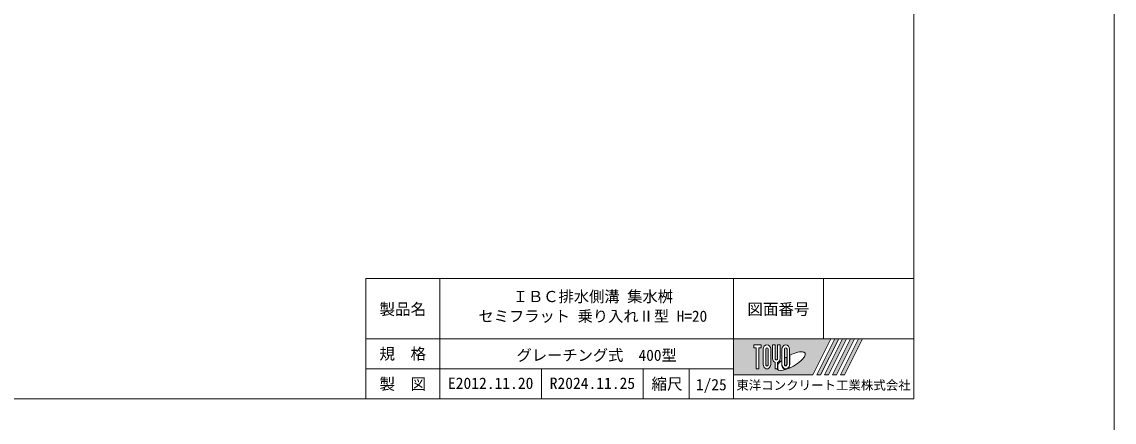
# Model space of a CAD drawing. Units: millimetres, scale not verified. Extents: x -44570 to -19804, y 69050 to 91573.
# Drawn here: x -26295 to -19804, y 75761 to 78137 of the extents above; entities that cross this region are included whole.
import ezdxf
from ezdxf.enums import TextEntityAlignment as Align

# ---------------------------------------------------------------- set-up
doc = ezdxf.new("R2010")
doc.units = ezdxf.units.MM
doc.header["$LTSCALE"] = 30
doc.layers.add('0_2', color=7, linetype='Continuous', lineweight=20)
doc.layers.add('枠', color=5, linetype='Continuous', lineweight=5)
doc.styles.add('ＭＳ ゴシック', font='')
doc.styles.get('ＭＳ ゴシック').set_extended_font_data('MS Gothic')

msp = doc.modelspace()

# ---------------------------------------------------------------- hatches: boundary and pattern name
at = {"layer": '枠'}
h = msp.add_hatch(color=7, dxfattribs=at)
h.paths.add_polyline_path([(-22067.1, 76255.37), (-22067.1, 76041.08), (-21595.67, 76041.08), (-21488.52, 76255.37)])
edge = h.paths.add_edge_path(flags=16)
edge.add_ellipse((-21724.81, 76123.46), major_axis=(83.96, 46.99), ratio=0.3471473, start_angle=-144.311216, end_angle=72.189903, ccw=False)
edge.add_ellipse((-21755.9, 76103.17), major_axis=(0, 28.57), ratio=0.8463542, start_angle=-160.703456, end_angle=-90)
edge.add_line((-21731.72, 76103.17), (-21731.72, 76157.63))
edge = h.paths.add_edge_path(flags=16)
edge.add_ellipse((-21755.9, 76193.28), major_axis=(0, 26.37), ratio=0.8463542, start_angle=-90, end_angle=90, ccw=False)
edge.add_line((-21733.58, 76193.28), (-21733.58, 76103.17))
edge.add_ellipse((-21755.9, 76103.17), major_axis=(0, 26.37), ratio=0.8463542, start_angle=90, end_angle=-90, ccw=False)
edge.add_line((-21778.22, 76103.17), (-21778.22, 76193.28))
edge = h.paths.add_edge_path(flags=16)
edge.add_line((-21748.46, 76193.28), (-21748.46, 76103.17))
edge.add_ellipse((-21755.9, 76103.17), major_axis=(0, 8.79), ratio=0.8463541, start_angle=90, end_angle=-90, ccw=False)
edge.add_line((-21763.34, 76103.17), (-21763.34, 76193.28))
edge.add_ellipse((-21755.9, 76193.28), major_axis=(0, 8.79), ratio=0.8463541, start_angle=-90, end_angle=90, ccw=False)
edge = h.paths.add_edge_path(flags=16)
edge.add_line((-21750.32, 76147.22), (-21750.32, 76103.17))
edge.add_ellipse((-21755.9, 76103.17), major_axis=(0, 6.59), ratio=0.8463541, start_angle=90, end_angle=-90, ccw=False)
edge.add_line((-21761.48, 76103.17), (-21761.48, 76140.01))
edge.add_ellipse((-21724.81, 76123.46), major_axis=(83.96, 46.99), ratio=0.3471473, start_angle=107.791742, end_angle=126.471319, ccw=False)
edge = h.paths.add_edge_path(flags=16)
edge.add_line((-21789.38, 76219.65), (-21789.38, 76138.89))
edge.add_ellipse((-21811.71, 76138.89), major_axis=(0, 26.37), ratio=0.8463542, start_angle=-163.341167, end_angle=-90, ccw=False)
edge.add_line((-21804.27, 76114.02), (-21804.27, 76076.8))
edge.add_line((-21804.27, 76076.8), (-21819.15, 76076.8))
edge.add_line((-21819.15, 76076.8), (-21819.15, 76114.02))
edge.add_ellipse((-21811.71, 76138.89), major_axis=(0, 26.37), ratio=0.8463542, start_angle=90, end_angle=163.341167, ccw=False)
edge.add_line((-21834.03, 76138.89), (-21834.03, 76219.65))
edge.add_line((-21834.03, 76219.65), (-21819.15, 76219.65))
edge.add_line((-21819.15, 76219.65), (-21819.15, 76138.89))
edge.add_ellipse((-21811.71, 76138.89), major_axis=(0, 8.79), ratio=0.8463541, start_angle=90, end_angle=-90)
edge.add_line((-21804.27, 76138.89), (-21804.27, 76219.65))
edge.add_line((-21804.27, 76219.65), (-21789.38, 76219.65))
edge = h.paths.add_edge_path(flags=16)
edge.add_line((-21780.08, 76125.92), (-21780.08, 76103.17))
edge.add_ellipse((-21755.9, 76103.17), major_axis=(0, 28.57), ratio=0.8463542, start_angle=90, end_angle=-171.54427)
edge.add_ellipse((-21724.81, 76123.46), major_axis=(83.96, 46.99), ratio=0.3471473, start_angle=-178.649536, end_angle=-148.292442, ccw=False)
edge.add_line((-21807.47, 76074.6), (-21802.41, 76074.6))
edge.add_line((-21802.41, 76074.6), (-21802.41, 76102.46))
edge.add_ellipse((-21724.81, 76123.46), major_axis=(83.96, 46.99), ratio=0.3471473, start_angle=148.219121, end_angle=165.908122, ccw=False)
edge = h.paths.add_edge_path(flags=16)
edge.add_ellipse((-21867.51, 76193.28), major_axis=(0, 26.37), ratio=0.8463542, start_angle=-90, end_angle=90, ccw=False)
edge.add_line((-21845.19, 76193.28), (-21845.19, 76103.17))
edge.add_ellipse((-21867.51, 76103.17), major_axis=(0, 26.37), ratio=0.8463542, start_angle=90, end_angle=-90, ccw=False)
edge.add_line((-21889.83, 76103.17), (-21889.83, 76193.28))
edge = h.paths.add_edge_path(flags=16)
edge.add_line((-21860.07, 76193.28), (-21860.07, 76103.17))
edge.add_ellipse((-21867.51, 76103.17), major_axis=(0, 8.79), ratio=0.8463541, start_angle=90, end_angle=-90, ccw=False)
edge.add_line((-21874.95, 76103.17), (-21874.95, 76193.28))
edge.add_ellipse((-21867.51, 76193.28), major_axis=(0, 8.79), ratio=0.8463541, start_angle=-90, end_angle=90, ccw=False)
h.paths.add_polyline_path([(-21900.99, 76219.65), (-21900.99, 76202.07), (-21915.87, 76202.07), (-21915.87, 76076.8), (-21930.75, 76076.8), (-21930.75, 76202.07), (-21945.63, 76202.07), (-21945.63, 76219.65)], flags=16)
for points in [[(-21572.1, 76041.08), (-21548.52, 76041.08), (-21441.38, 76255.37), (-21464.95, 76255.37)], [(-21394.24, 76255.37), (-21417.81, 76255.37), (-21524.95, 76041.08), (-21501.38, 76041.08)], [(-21347.1, 76255.37), (-21370.67, 76255.37), (-21477.81, 76041.08), (-21454.24, 76041.08)], [(-21299.95, 76255.37), (-21323.52, 76255.37), (-21430.67, 76041.08), (-21407.1, 76041.08)]]:
    msp.add_hatch(color=7, dxfattribs=at).paths.add_polyline_path(points)

# ---------------------------------------------------------------- linework, layer by layer
at = {"layer": '枠', "lineweight": 20}
for p, q in [((-19804.39, 69049.66), (-19804.39, 91572.96)), ((-20995.67, 75898.23), (-20995.67, 82791.08)), ((-20995.67, 76612.51), (-24251.57, 76612.51)), ((-24251.57, 75898.23), (-24251.57, 76612.51)), ((-23811.53, 75898.23), (-23811.53, 76612.51)), ((-22067.1, 75898.23), (-22067.1, 76612.51)), ((-21531.38, 76255.37), (-21531.38, 76612.51)), ((-20995.67, 76255.37), (-24251.57, 76255.37)), ((-22067.1, 76255.37), (-24251.57, 76255.37)), ((-22067.1, 76076.8), (-24251.57, 76076.8)), ((-23207.04, 75898.23), (-23207.04, 76076.8)), ((-22602.55, 75898.23), (-22602.55, 76076.8)), ((-22329.35, 75898.23), (-22329.35, 76076.8)), ((-30995.67, 75898.23), (-20995.67, 75898.23))]:
    msp.add_line(p, q, dxfattribs=at)
at = {"layer": '枠'}
for p, q in [((-22067.1, 76255.37), (-22067.1, 76041.08)), ((-22067.1, 76255.37), (-21488.52, 76255.37)), ((-21945.63, 76219.65), (-21945.63, 76202.07)), ((-21945.63, 76219.65), (-21900.99, 76219.65)), ((-21900.99, 76219.65), (-21900.99, 76202.07)), ((-21834.03, 76138.89), (-21834.03, 76219.65)), ((-21834.03, 76219.65), (-21819.15, 76219.65)), ((-21819.15, 76219.65), (-21819.15, 76138.89)), ((-21804.27, 76138.89), (-21804.27, 76219.65)), ((-21804.27, 76219.65), (-21789.38, 76219.65)), ((-21789.38, 76219.65), (-21789.38, 76138.89)), ((-21488.52, 76255.37), (-21595.67, 76041.08)), ((-21464.95, 76255.37), (-21572.1, 76041.08)), ((-21441.38, 76255.37), (-21548.52, 76041.08)), ((-21417.81, 76255.37), (-21524.95, 76041.08)), ((-21394.24, 76255.37), (-21501.38, 76041.08)), ((-21370.67, 76255.37), (-21477.81, 76041.08)), ((-21464.95, 76255.37), (-21441.38, 76255.37)), ((-21347.1, 76255.37), (-21454.24, 76041.08)), ((-21323.52, 76255.37), (-21430.67, 76041.08)), ((-21417.81, 76255.37), (-21394.24, 76255.37)), ((-21299.95, 76255.37), (-21407.1, 76041.08)), ((-21370.67, 76255.37), (-21347.1, 76255.37)), ((-21323.52, 76255.37), (-21299.95, 76255.37)), ((-21930.75, 76202.07), (-21945.63, 76202.07)), ((-21930.75, 76202.07), (-21930.75, 76076.8)), ((-21915.87, 76202.07), (-21915.87, 76076.8)), ((-21900.99, 76202.07), (-21915.87, 76202.07)), ((-21889.83, 76193.28), (-21889.83, 76103.17)), ((-21874.95, 76103.17), (-21874.95, 76193.28)), ((-21860.07, 76193.28), (-21860.07, 76103.17)), ((-21845.19, 76103.17), (-21845.19, 76193.28)), ((-21778.22, 76193.28), (-21778.22, 76103.17)), ((-21763.34, 76103.17), (-21763.34, 76193.28)), ((-21761.48, 76103.17), (-21761.48, 76140.01)), ((-21750.32, 76147.22), (-21750.32, 76103.17)), ((-21748.46, 76193.28), (-21748.46, 76103.17)), ((-21733.58, 76103.17), (-21733.58, 76193.28)), ((-21731.72, 76103.17), (-21731.72, 76157.63)), ((-21915.87, 76076.8), (-21930.75, 76076.8)), ((-21819.15, 76114.02), (-21819.15, 76076.8)), ((-21804.27, 76076.8), (-21819.15, 76076.8)), ((-21807.47, 76074.6), (-21802.41, 76074.6)), ((-21804.27, 76114.02), (-21804.27, 76076.8)), ((-21802.41, 76102.46), (-21802.41, 76074.6)), ((-21780.08, 76125.92), (-21780.08, 76103.17)), ((-22067.1, 76041.08), (-21595.67, 76041.08)), ((-21572.1, 76041.08), (-21548.52, 76041.08)), ((-21524.95, 76041.08), (-21501.38, 76041.08)), ((-21477.81, 76041.08), (-21454.24, 76041.08)), ((-21430.67, 76041.08), (-21407.1, 76041.08))]:
    msp.add_line(p, q, dxfattribs=at)
for centre, major_axis, ratio, start_param, end_param in [((-21867.51, 76193.28), (0, 26.37), 0.846354, 4.712389, 7.8539816), ((-21755.9, 76193.28), (0, 26.37), 0.846354, 4.712389, 7.8539816), ((-21867.51, 76193.28), (0, 8.79), 0.846354, 4.712389, 7.8539816), ((-21811.71, 76138.89), (0, 26.37), 0.846354, 1.5707963, 2.8017557), ((-21811.71, 76138.89), (0, 8.79), 0.846354, 1.5707963, 4.712389), ((-21811.71, 76138.89), (0, 26.37), 0.846354, 3.4814296, 4.712389), ((-21755.9, 76193.28), (0, 8.79), 0.846354, 4.712389, 7.8539816), ((-21724.81, 76123.46), (83.96, 46.99), 0.347147, 1.6817405, 1.8219833), ((-21724.81, 76123.46), (83.96, 46.99), 0.347147, 4.2621853, 7.7429163), ((-21867.51, 76103.17), (0, 26.37), 0.846354, 1.5707963, 4.712389), ((-21867.51, 76103.17), (0, 8.79), 0.846354, 1.5707963, 4.712389), ((-21724.81, 76123.46), (83.96, 46.99), 0.347147, 3.2093975, 4.2004451), ((-21724.81, 76123.46), (83.96, 46.99), 0.347147, 2.0815197, 2.5155126), ((-21755.9, 76103.17), (0, 28.57), 0.846354, 1.5707963, 3.3154679), ((-21755.9, 76103.17), (0, 26.37), 0.846354, 1.5707963, 4.712389), ((-21755.9, 76103.17), (0, 8.79), 0.846354, 1.5707963, 4.712389), ((-21755.9, 76103.17), (0, 6.59), 0.846354, 1.5707963, 4.712389), ((-21755.9, 76103.17), (0, 28.57), 0.846354, 3.5338438, 4.712389)]:
    msp.add_ellipse(centre, major_axis=major_axis, ratio=ratio, start_param=start_param, end_param=end_param, dxfattribs=at)

# ---------------------------------------------------------------- texts
at = {"layer": '0_2', "style": 'ＭＳ ゴシック'}
msp.add_text('グレーチング式\u3000400型', height=66.46, dxfattribs=at).set_placement((-22879.59, 76157.72), align=Align.MIDDLE_CENTER)
msp.add_text('1/25', height=67.41, dxfattribs=at).set_placement((-22290.02, 75929.41), align=Align.BOTTOM_LEFT)
at = {"layer": '枠', "color": 7, "style": 'ＭＳ ゴシック'}
for s, p in [('ＩＢＣ排水側溝 集水桝', (-23377.96, 76539.64)), ('セミフラット 乗り入れⅡ型 H=20', (-23581.92, 76422.97))]:
    msp.add_text(s, height=66.46, dxfattribs=at).set_placement(p, align=Align.TOP_LEFT)
for s, height, p in [('製品名', 67.82, (-24031.55, 76431.23)), ('図面番号', 67.82, (-21799.24, 76431.23)), ('規  格', 67.82, (-24031.55, 76166.08)), ('製\u3000図', 67.82, (-24031.55, 75987.51)), ('E2012.11.20', 67.82, (-23509.29, 75991.7)), ('R2024.11.25', 67.82, (-22904.8, 75991.7)), ('縮尺', 67.82, (-22461.66, 75987.51)), ('東洋コンクリート工業株式会社', 54.25, (-21531.38, 75979.99))]:
    msp.add_text(s, height=height, dxfattribs=at).set_placement(p, align=Align.MIDDLE_CENTER)

doc.saveas('drawing.dxf')
